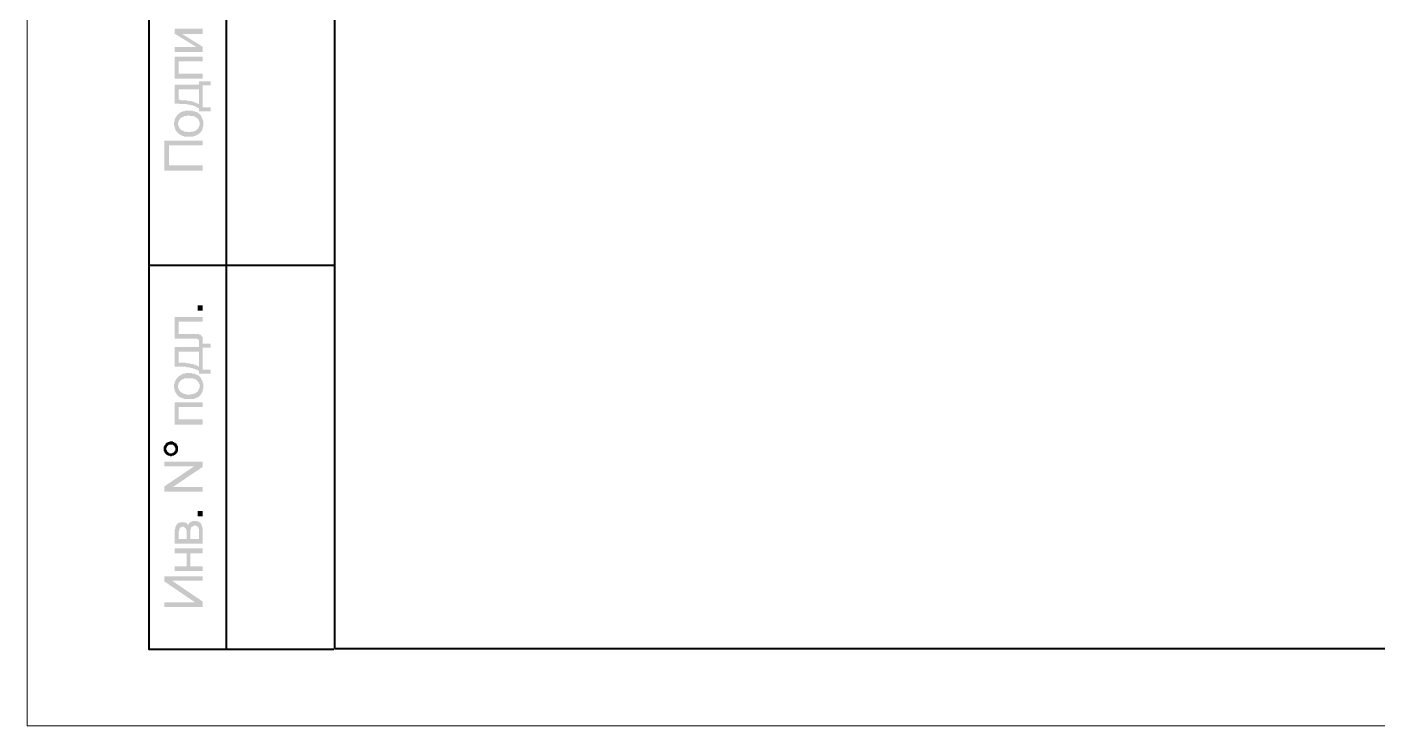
# Model space of a CAD drawing. Header units: millimetres. Extents: x -10178924 to 11692288, y -947381 to 58396.
# Drawn here: x 696874 to 705654, y -845976 to -841431 of the extents above; entities that cross this region are included whole.
import ezdxf

# ---------------------------------------------------------------- set-up
doc = ezdxf.new("R2010")
doc.units = ezdxf.units.MM
doc.layers.add('PDF _Ramka', color=7, linetype='Continuous')
doc.layers.add('PDF _Shtamp', color=7, linetype='Continuous')

msp = doc.modelspace()

# ---------------------------------------------------------------- hatches: boundary and pattern name
at = {"layer": 'PDF _Shtamp', "transparency": 33554559}
for points in [[(697834.7, -841594.2), (697834.7, -841560.4), (697974.4, -841560.4), (697834.7, -841475.7), (697834.7, -841441.9), (698016.7, -841441.9), (698016.7, -841475.7), (697881.2, -841475.7), (698016.7, -841560.4), (698016.7, -841594.2)], [(697834.7, -841767.8), (697834.7, -841623.9), (698016.7, -841623.9), (698016.7, -841653.5), (697860.1, -841653.5), (697860.1, -841733.9), (698016.7, -841733.9), (698016.7, -841767.8)], [(697766.9, -842364.7), (697766.9, -842170), (698016.7, -842170), (698016.7, -842199.6), (697796.6, -842199.6), (697796.6, -842330.9), (698016.7, -842330.9), (698016.7, -842364.7)], [(697834.7, -843456.9), (697834.7, -843317.2), (698016.7, -843317.2), (698016.7, -843346.9), (697860.1, -843346.9), (697860.1, -843427.3), (697953.2, -843427.3), (697957.4, -843427.3), (697961.7, -843427.3), (697965.9, -843427.3), (697970.1, -843427.3), (697974.4, -843427.3), (697978.6, -843427.3), (697982.8, -843427.3), (697982.8, -843427.3), (697987.1, -843427.3), (697987.1, -843427.3), (697991.3, -843427.3), (697991.3, -843431.5), (697995.5, -843431.5), (697999.8, -843431.5), (698004, -843431.5), (698004, -843435.8), (698008.2, -843435.8), (698008.2, -843440), (698008.2, -843440), (698012.5, -843444.2), (698012.5, -843444.2), (698016.7, -843448.5), (698016.7, -843452.7), (698016.7, -843456.9), (698016.7, -843456.9), (698016.7, -843461.2), (698016.7, -843465.4), (698016.7, -843465.4), (698016.7, -843469.6), (698016.7, -843473.9), (698016.7, -843478.1), (698016.7, -843482.3), (698016.7, -843482.3), (698016.7, -843486.6), (698016.7, -843490.8), (698016.7, -843490.8), (697991.3, -843490.8), (697991.3, -843478.1), (697991.3, -843473.9), (697991.3, -843469.6), (697991.3, -843465.4), (697987.1, -843465.4), (697987.1, -843465.4), (697987.1, -843461.2), (697982.8, -843461.2), (697982.8, -843461.2), (697982.8, -843461.2), (697978.6, -843456.9), (697978.6, -843456.9), (697974.4, -843456.9), (697970.1, -843456.9), (697965.9, -843456.9), (697961.7, -843456.9), (697953.2, -843456.9)], [(697834.7, -844015.7), (697834.7, -843871.8), (698016.7, -843871.8), (698016.7, -843901.4), (697860.1, -843901.4), (697860.1, -843981.9), (698016.7, -843981.9), (698016.7, -844015.7)], [(698016.7, -844451.8), (697767, -844451.8), (697767, -844417.9), (697961.7, -844286.7), (697767, -844286.7), (697767, -844257), (698016.7, -844257), (698016.7, -844290.9), (697822, -844422.1), (698016.7, -844422.1)], [(697834.7, -844968.2), (697834.7, -844938.6), (697910.9, -844938.6), (697910.9, -844853.9), (697834.7, -844853.9), (697834.7, -844820.1), (698016.7, -844820.1), (698016.7, -844853.9), (697936.3, -844853.9), (697936.3, -844938.6), (698016.7, -844938.6), (698016.7, -844968.2)], [(697766.9, -845201.1), (697766.9, -845171.4), (697965.9, -845171.4), (697766.9, -845036), (697766.9, -845002.1), (698016.7, -845002.1), (698016.7, -845031.7), (697817.7, -845031.7), (698016.7, -845167.2), (698016.7, -845201.1)]]:
    msp.add_hatch(color=256, dxfattribs=at).paths.add_polyline_path(points)
h = msp.add_hatch(color=256, dxfattribs=at)
h.paths.add_polyline_path([(697834.7, -841928.7), (697834.7, -841805.9), (697991.3, -841805.9), (697991.3, -841784.8), (698067.5, -841784.8), (698067.5, -841810.2), (698016.7, -841810.2), (698016.7, -841954.1), (698067.5, -841954.1), (698067.5, -841979.5), (697991.3, -841979.5), (697991.3, -841962.5), (697991.3, -841958.3), (697987.1, -841958.3), (697987.1, -841958.3), (697982.8, -841958.3), (697982.8, -841954.1), (697978.6, -841954.1), (697978.6, -841954.1), (697974.4, -841949.8), (697970.1, -841949.8), (697970.1, -841949.8), (697965.9, -841949.8), (697965.9, -841945.6), (697961.7, -841945.6), (697957.4, -841945.6), (697957.4, -841945.6), (697953.2, -841941.4), (697949, -841941.4), (697949, -841941.4), (697944.7, -841941.4), (697940.5, -841941.4), (697940.5, -841941.4), (697936.3, -841937.1), (697932, -841937.1), (697927.8, -841937.1), (697923.6, -841937.1), (697923.6, -841937.1), (697919.3, -841937.1), (697915.1, -841932.9), (697910.9, -841932.9), (697906.6, -841932.9), (697902.4, -841932.9), (697898.2, -841932.9), (697893.9, -841932.9), (697893.9, -841932.9), (697889.7, -841932.9), (697885.5, -841932.9), (697881.2, -841932.9), (697877, -841932.9), (697872.8, -841932.9), (697868.5, -841932.9), (697864.3, -841928.7), (697860.1, -841928.7), (697855.8, -841928.7), (697847.4, -841928.7), (697843.1, -841928.7), (697838.9, -841928.7), (697834.7, -841928.7)], flags=0)
h.paths.add_polyline_path([(697860.1, -841903.3), (697864.3, -841903.3), (697868.5, -841903.3), (697872.8, -841907.5), (697877, -841907.5), (697881.2, -841907.5), (697885.5, -841907.5), (697889.7, -841907.5), (697893.9, -841907.5), (697898.2, -841907.5), (697902.4, -841907.5), (697906.6, -841907.5), (697910.9, -841907.5), (697915.1, -841907.5), (697919.3, -841911.7), (697923.6, -841911.7), (697927.8, -841911.7), (697927.8, -841911.7), (697932, -841911.7), (697936.3, -841911.7), (697940.5, -841911.7), (697944.7, -841916), (697944.7, -841916), (697949, -841916), (697953.2, -841916), (697957.4, -841916), (697957.4, -841920.2), (697961.7, -841920.2), (697965.9, -841920.2), (697965.9, -841920.2), (697970.1, -841924.4), (697974.4, -841924.4), (697974.4, -841924.4), (697978.6, -841924.4), (697978.6, -841928.7), (697982.8, -841928.7), (697987.1, -841928.7), (697987.1, -841928.7), (697991.3, -841932.9), (697991.3, -841932.9), (697991.3, -841835.6), (697860.1, -841835.6)], flags=0)
h = msp.add_hatch(color=256, dxfattribs=at)
h.paths.add_polyline_path([(697927.8, -842144.6), (697923.6, -842144.6), (697919.3, -842144.6), (697915.1, -842144.6), (697910.9, -842144.6), (697906.6, -842144.6), (697902.4, -842144.6), (697898.2, -842144.6), (697893.9, -842140.3), (697893.9, -842140.3), (697889.7, -842140.3), (697885.5, -842140.3), (697881.2, -842136.1), (697881.2, -842136.1), (697877, -842136.1), (697872.8, -842136.1), (697872.8, -842131.9), (697868.5, -842131.9), (697864.3, -842127.6), (697864.3, -842127.6), (697860.1, -842127.6), (697860.1, -842123.4), (697855.8, -842123.4), (697855.8, -842119.2), (697851.6, -842119.2), (697851.6, -842114.9), (697847.4, -842114.9), (697847.4, -842110.7), (697847.4, -842110.7), (697843.1, -842106.5), (697843.1, -842102.3), (697838.9, -842102.3), (697838.9, -842098), (697838.9, -842093.8), (697834.7, -842089.6), (697834.7, -842089.6), (697834.7, -842085.3), (697834.7, -842081.1), (697834.7, -842076.9), (697830.4, -842072.6), (697830.4, -842072.6), (697830.4, -842068.4), (697830.4, -842064.2), (697830.4, -842059.9), (697830.4, -842059.9), (697830.4, -842055.7), (697830.4, -842051.5), (697830.4, -842047.2), (697830.4, -842047.2), (697834.7, -842043), (697834.7, -842038.8), (697834.7, -842034.5), (697834.7, -842030.3), (697834.7, -842030.3), (697838.9, -842026.1), (697838.9, -842021.8), (697838.9, -842021.8), (697843.1, -842017.6), (697843.1, -842013.4), (697847.4, -842013.4), (697847.4, -842009.1), (697847.4, -842004.9), (697851.6, -842004.9), (697855.8, -842000.7), (697855.8, -842000.7), (697860.1, -841996.4), (697860.1, -841996.4), (697864.3, -841992.2), (697864.3, -841992.2), (697868.5, -841988), (697872.8, -841988), (697872.8, -841988), (697877, -841983.7), (697881.2, -841983.7), (697881.2, -841983.7), (697885.5, -841979.5), (697889.7, -841979.5), (697893.9, -841979.5), (697893.9, -841979.5), (697898.2, -841979.5), (697902.4, -841975.3), (697906.6, -841975.3), (697910.9, -841975.3), (697915.1, -841975.3), (697919.3, -841975.3), (697919.3, -841975.3), (697923.6, -841975.3), (697927.8, -841975.3), (697932, -841975.3), (697936.3, -841975.3), (697940.5, -841975.3), (697944.7, -841975.3), (697949, -841975.3), (697949, -841975.3), (697953.2, -841979.5), (697957.4, -841979.5), (697961.7, -841979.5), (697965.9, -841979.5), (697965.9, -841979.5), (697970.1, -841983.7), (697974.4, -841983.7), (697974.4, -841983.7), (697978.6, -841983.7), (697978.6, -841983.7), (697982.8, -841988), (697982.8, -841988), (697987.1, -841992.2), (697991.3, -841992.2), (697991.3, -841996.4), (697995.5, -841996.4), (697999.8, -842000.7), (697999.8, -842000.7), (698004, -842004.9), (698004, -842009.1), (698008.2, -842009.1), (698008.2, -842013.4), (698008.2, -842017.6), (698012.5, -842017.6), (698012.5, -842021.8), (698012.5, -842026.1), (698016.7, -842030.3), (698016.7, -842030.3), (698016.7, -842034.5), (698016.7, -842038.8), (698020.9, -842043), (698020.9, -842047.2), (698020.9, -842047.2), (698020.9, -842051.5), (698020.9, -842055.7), (698020.9, -842059.9), (698020.9, -842059.9), (698020.9, -842064.2), (698020.9, -842068.4), (698020.9, -842072.6), (698020.9, -842072.6), (698020.9, -842076.9), (698016.7, -842081.1), (698016.7, -842085.3), (698016.7, -842089.6), (698016.7, -842089.6), (698016.7, -842093.8), (698012.5, -842098), (698012.5, -842102.3), (698012.5, -842102.3), (698008.2, -842106.5), (698008.2, -842110.7), (698004, -842110.7), (698004, -842114.9), (697999.8, -842114.9), (697999.8, -842119.2), (697995.5, -842123.4), (697995.5, -842123.4), (697995.5, -842123.4), (697991.3, -842123.4), (697991.3, -842127.6), (697987.1, -842127.6), (697982.8, -842131.9), (697982.8, -842131.9), (697978.6, -842131.9), (697974.4, -842136.1), (697974.4, -842136.1), (697970.1, -842136.1), (697965.9, -842140.3), (697965.9, -842140.3), (697961.7, -842140.3), (697957.4, -842140.3), (697953.2, -842144.6), (697949, -842144.6), (697944.7, -842144.6), (697944.7, -842144.6), (697940.5, -842144.6), (697936.3, -842144.6), (697932, -842144.6), (697927.8, -842144.6), (697927.8, -842144.6)], flags=0)
h.paths.add_polyline_path([(697927.8, -842114.9), (697932, -842114.9), (697936.3, -842114.9), (697940.5, -842114.9), (697940.5, -842110.7), (697944.7, -842110.7), (697949, -842110.7), (697953.2, -842110.7), (697957.4, -842110.7), (697957.4, -842110.7), (697961.7, -842106.5), (697965.9, -842106.5), (697970.1, -842106.5), (697970.1, -842102.3), (697974.4, -842102.3), (697974.4, -842102.3), (697978.6, -842098), (697978.6, -842098), (697982.8, -842093.8), (697982.8, -842093.8), (697987.1, -842089.6), (697987.1, -842089.6), (697987.1, -842085.3), (697991.3, -842081.1), (697991.3, -842081.1), (697991.3, -842076.9), (697995.5, -842072.6), (697995.5, -842068.4), (697995.5, -842068.4), (697995.5, -842064.2), (697995.5, -842059.9), (697995.5, -842055.7), (697995.5, -842051.5), (697995.5, -842051.5), (697995.5, -842047.2), (697991.3, -842043), (697991.3, -842038.8), (697991.3, -842038.8), (697987.1, -842034.5), (697987.1, -842030.3), (697982.8, -842030.3), (697982.8, -842026.1), (697978.6, -842021.8), (697978.6, -842021.8), (697974.4, -842021.8), (697974.4, -842017.6), (697970.1, -842017.6), (697970.1, -842017.6), (697965.9, -842013.4), (697961.7, -842013.4), (697961.7, -842013.4), (697957.4, -842009.1), (697953.2, -842009.1), (697949, -842009.1), (697944.7, -842009.1), (697944.7, -842009.1), (697940.5, -842009.1), (697936.3, -842009.1), (697932, -842009.1), (697927.8, -842004.9), (697923.6, -842004.9), (697919.3, -842004.9), (697915.1, -842009.1), (697910.9, -842009.1), (697910.9, -842009.1), (697906.6, -842009.1), (697902.4, -842009.1), (697898.2, -842009.1), (697893.9, -842009.1), (697893.9, -842013.4), (697889.7, -842013.4), (697885.5, -842013.4), (697885.5, -842017.6), (697881.2, -842017.6), (697877, -842017.6), (697877, -842021.8), (697872.8, -842021.8), (697872.8, -842026.1), (697868.5, -842026.1), (697868.5, -842030.3), (697864.3, -842034.5), (697864.3, -842034.5), (697860.1, -842038.8), (697860.1, -842043), (697860.1, -842043), (697860.1, -842047.2), (697855.8, -842051.5), (697855.8, -842055.7), (697855.8, -842055.7), (697855.8, -842059.9), (697855.8, -842064.2), (697855.8, -842068.4), (697855.8, -842068.4), (697860.1, -842072.6), (697860.1, -842076.9), (697860.1, -842081.1), (697860.1, -842081.1), (697864.3, -842085.3), (697864.3, -842089.6), (697868.5, -842089.6), (697868.5, -842093.8), (697872.8, -842098), (697872.8, -842098), (697877, -842098), (697877, -842102.3), (697881.2, -842102.3), (697885.5, -842106.5), (697885.5, -842106.5), (697889.7, -842106.5), (697893.9, -842106.5), (697893.9, -842110.7), (697898.2, -842110.7), (697902.4, -842110.7), (697906.6, -842110.7), (697910.9, -842110.7), (697915.1, -842114.9), (697915.1, -842114.9), (697919.3, -842114.9), (697923.6, -842114.9), (697927.8, -842114.9)], flags=0)
h = msp.add_hatch(color=256, dxfattribs=at)
h.paths.add_polyline_path([(697834.7, -843639), (697834.7, -843512), (697991.3, -843512), (697991.3, -843490.8), (698067.5, -843490.8), (698067.5, -843516.2), (698016.7, -843516.2), (698016.7, -843660.1), (698067.5, -843660.1), (698067.5, -843685.5), (697991.3, -843685.5), (697991.3, -843668.6), (697991.3, -843668.6), (697987.1, -843664.4), (697987.1, -843664.4), (697982.8, -843664.4), (697982.8, -843660.1), (697978.6, -843660.1), (697978.6, -843660.1), (697974.4, -843660.1), (697970.1, -843655.9), (697970.1, -843655.9), (697965.9, -843655.9), (697965.9, -843655.9), (697961.7, -843651.7), (697957.4, -843651.7), (697957.4, -843651.7), (697953.2, -843651.7), (697949, -843647.4), (697949, -843647.4), (697944.7, -843647.4), (697940.5, -843647.4), (697940.5, -843647.4), (697936.3, -843647.4), (697932, -843643.2), (697927.8, -843643.2), (697923.6, -843643.2), (697923.6, -843643.2), (697919.3, -843643.2), (697915.1, -843643.2), (697910.9, -843643.2), (697906.6, -843639), (697902.4, -843639), (697898.2, -843639), (697893.9, -843639), (697893.9, -843639), (697889.7, -843639), (697885.5, -843639), (697881.2, -843639), (697877, -843639), (697872.8, -843639), (697868.5, -843639), (697864.3, -843639), (697860.1, -843639), (697855.8, -843639), (697847.4, -843639), (697843.1, -843639), (697838.9, -843639), (697834.7, -843639)], flags=0)
h.paths.add_polyline_path([(697860.1, -843613.6), (697864.3, -843613.6), (697868.5, -843613.6), (697872.8, -843613.6), (697877, -843613.6), (697881.2, -843613.6), (697885.5, -843613.6), (697889.7, -843613.6), (697893.9, -843613.6), (697898.2, -843613.6), (697902.4, -843613.6), (697906.6, -843613.6), (697910.9, -843617.8), (697915.1, -843617.8), (697919.3, -843617.8), (697923.6, -843617.8), (697927.8, -843617.8), (697927.8, -843617.8), (697932, -843617.8), (697936.3, -843622), (697940.5, -843622), (697944.7, -843622), (697944.7, -843622), (697949, -843622), (697953.2, -843622), (697957.4, -843626.3), (697957.4, -843626.3), (697961.7, -843626.3), (697965.9, -843626.3), (697965.9, -843626.3), (697970.1, -843630.5), (697974.4, -843630.5), (697974.4, -843630.5), (697978.6, -843630.5), (697978.6, -843634.7), (697982.8, -843634.7), (697987.1, -843634.7), (697987.1, -843639), (697991.3, -843639), (697991.3, -843639), (697991.3, -843541.6), (697860.1, -843541.6)], flags=0)
h = msp.add_hatch(color=256, dxfattribs=at)
h.paths.add_polyline_path([(697927.8, -843850.6), (697923.6, -843850.6), (697919.3, -843850.6), (697915.1, -843850.6), (697910.9, -843850.6), (697906.6, -843850.6), (697902.4, -843850.6), (697898.2, -843850.6), (697893.9, -843850.6), (697893.9, -843846.4), (697889.7, -843846.4), (697885.5, -843846.4), (697881.2, -843846.4), (697881.2, -843842.2), (697877, -843842.2), (697872.8, -843842.2), (697872.8, -843837.9), (697868.5, -843837.9), (697864.3, -843837.9), (697864.3, -843833.7), (697860.1, -843833.7), (697860.1, -843829.5), (697855.8, -843829.5), (697855.8, -843825.2), (697851.6, -843825.2), (697851.6, -843825.2), (697847.4, -843821), (697847.4, -843816.8), (697847.4, -843816.8), (697843.1, -843812.5), (697843.1, -843808.3), (697838.9, -843808.3), (697838.9, -843804.1), (697838.9, -843799.8), (697834.7, -843799.8), (697834.7, -843795.6), (697834.7, -843791.4), (697834.7, -843787.1), (697834.7, -843782.9), (697830.4, -843782.9), (697830.4, -843778.7), (697830.4, -843774.4), (697830.4, -843770.2), (697830.4, -843766), (697830.4, -843766), (697830.4, -843761.7), (697830.4, -843757.5), (697830.4, -843757.5), (697830.4, -843753.3), (697834.7, -843749), (697834.7, -843744.8), (697834.7, -843740.6), (697834.7, -843740.6), (697834.7, -843736.3), (697838.9, -843732.1), (697838.9, -843727.9), (697838.9, -843727.9), (697843.1, -843723.6), (697843.1, -843719.4), (697847.4, -843719.4), (697847.4, -843715.2), (697847.4, -843715.2), (697851.6, -843710.9), (697855.8, -843706.7), (697855.8, -843706.7), (697860.1, -843702.5), (697860.1, -843702.5), (697864.3, -843698.2), (697864.3, -843698.2), (697868.5, -843698.2), (697872.8, -843694), (697872.8, -843694), (697877, -843689.8), (697881.2, -843689.8), (697881.2, -843689.8), (697885.5, -843689.8), (697889.7, -843685.5), (697893.9, -843685.5), (697893.9, -843685.5), (697898.2, -843685.5), (697902.4, -843685.5), (697906.6, -843681.3), (697910.9, -843681.3), (697915.1, -843681.3), (697919.3, -843681.3), (697919.3, -843681.3), (697923.6, -843681.3), (697927.8, -843681.3), (697932, -843681.3), (697936.3, -843681.3), (697940.5, -843681.3), (697944.7, -843681.3), (697949, -843685.5), (697949, -843685.5), (697953.2, -843685.5), (697957.4, -843685.5), (697961.7, -843685.5), (697965.9, -843685.5), (697965.9, -843689.8), (697970.1, -843689.8), (697974.4, -843689.8), (697974.4, -843689.8), (697978.6, -843694), (697978.6, -843694), (697982.8, -843694), (697982.8, -843694), (697987.1, -843698.2), (697991.3, -843698.2), (697991.3, -843702.5), (697995.5, -843702.5), (697999.8, -843706.7), (697999.8, -843710.9), (698004, -843710.9), (698004, -843715.2), (698008.2, -843719.4), (698008.2, -843719.4), (698008.2, -843723.6), (698012.5, -843727.9), (698012.5, -843727.9), (698012.5, -843732.1), (698016.7, -843736.3), (698016.7, -843740.6), (698016.7, -843740.6), (698016.7, -843744.8), (698020.9, -843749), (698020.9, -843753.3), (698020.9, -843757.5), (698020.9, -843757.5), (698020.9, -843761.7), (698020.9, -843766), (698020.9, -843766), (698020.9, -843770.2), (698020.9, -843774.4), (698020.9, -843778.7), (698020.9, -843782.9), (698020.9, -843787.1), (698016.7, -843787.1), (698016.7, -843791.4), (698016.7, -843795.6), (698016.7, -843799.8), (698016.7, -843799.8), (698012.5, -843804.1), (698012.5, -843808.3), (698012.5, -843808.3), (698008.2, -843812.5), (698008.2, -843816.8), (698004, -843816.8), (698004, -843821), (697999.8, -843825.2), (697999.8, -843825.2), (697995.5, -843829.5), (697995.5, -843829.5), (697995.5, -843829.5), (697991.3, -843833.7), (697991.3, -843833.7), (697987.1, -843837.9), (697982.8, -843837.9), (697982.8, -843837.9), (697978.6, -843842.2), (697974.4, -843842.2), (697974.4, -843842.2), (697970.1, -843846.4), (697965.9, -843846.4), (697965.9, -843846.4), (697961.7, -843846.4), (697957.4, -843850.6), (697953.2, -843850.6), (697949, -843850.6), (697944.7, -843850.6), (697944.7, -843850.6), (697940.5, -843850.6), (697936.3, -843850.6), (697932, -843850.6), (697927.8, -843850.6), (697927.8, -843850.6)], flags=0)
h.paths.add_polyline_path([(697927.8, -843821), (697932, -843821), (697936.3, -843821), (697940.5, -843821), (697940.5, -843821), (697944.7, -843816.8), (697949, -843816.8), (697953.2, -843816.8), (697957.4, -843816.8), (697957.4, -843816.8), (697961.7, -843812.5), (697965.9, -843812.5), (697970.1, -843812.5), (697970.1, -843812.5), (697974.4, -843808.3), (697974.4, -843808.3), (697978.6, -843804.1), (697978.6, -843804.1), (697982.8, -843804.1), (697982.8, -843799.8), (697987.1, -843795.6), (697987.1, -843795.6), (697987.1, -843791.4), (697991.3, -843787.1), (697991.3, -843787.1), (697991.3, -843782.9), (697995.5, -843778.7), (697995.5, -843778.7), (697995.5, -843774.4), (697995.5, -843770.2), (697995.5, -843766), (697995.5, -843761.7), (697995.5, -843761.7), (697995.5, -843757.5), (697995.5, -843753.3), (697991.3, -843749), (697991.3, -843749), (697991.3, -843744.8), (697987.1, -843740.6), (697987.1, -843740.6), (697982.8, -843736.3), (697982.8, -843732.1), (697978.6, -843732.1), (697978.6, -843727.9), (697974.4, -843727.9), (697974.4, -843723.6), (697970.1, -843723.6), (697970.1, -843723.6), (697965.9, -843719.4), (697961.7, -843719.4), (697961.7, -843719.4), (697957.4, -843719.4), (697953.2, -843715.2), (697949, -843715.2), (697944.7, -843715.2), (697944.7, -843715.2), (697940.5, -843715.2), (697936.3, -843715.2), (697932, -843715.2), (697927.8, -843715.2), (697923.6, -843715.2), (697919.3, -843715.2), (697915.1, -843715.2), (697910.9, -843715.2), (697910.9, -843715.2), (697906.6, -843715.2), (697902.4, -843715.2), (697898.2, -843715.2), (697893.9, -843719.4), (697893.9, -843719.4), (697889.7, -843719.4), (697885.5, -843719.4), (697885.5, -843723.6), (697881.2, -843723.6), (697877, -843723.6), (697877, -843727.9), (697872.8, -843727.9), (697872.8, -843732.1), (697868.5, -843732.1), (697868.5, -843736.3), (697864.3, -843740.6), (697864.3, -843740.6), (697860.1, -843744.8), (697860.1, -843749), (697860.1, -843749), (697860.1, -843753.3), (697855.8, -843757.5), (697855.8, -843761.7), (697855.8, -843766), (697855.8, -843766), (697855.8, -843770.2), (697855.8, -843774.4), (697855.8, -843778.7), (697860.1, -843778.7), (697860.1, -843782.9), (697860.1, -843787.1), (697860.1, -843791.4), (697864.3, -843791.4), (697864.3, -843795.6), (697868.5, -843799.8), (697868.5, -843799.8), (697872.8, -843804.1), (697872.8, -843804.1), (697877, -843808.3), (697877, -843808.3), (697881.2, -843808.3), (697885.5, -843812.5), (697885.5, -843812.5), (697889.7, -843812.5), (697893.9, -843816.8), (697893.9, -843816.8), (697898.2, -843816.8), (697902.4, -843816.8), (697906.6, -843816.8), (697910.9, -843821), (697915.1, -843821), (697915.1, -843821), (697919.3, -843821), (697923.6, -843821), (697927.8, -843821)], flags=0)
h = msp.add_hatch(color=256, dxfattribs=at)
h.paths.add_polyline_path([(697809.3, -844223.2), (697805, -844223.2), (697800.8, -844218.9), (697800.8, -844218.9), (697796.6, -844218.9), (697792.3, -844218.9), (697788.1, -844218.9), (697788.1, -844214.7), (697783.9, -844214.7), (697779.6, -844210.5), (697779.6, -844210.5), (697775.4, -844206.2), (697775.4, -844206.2), (697771.2, -844202), (697771.2, -844197.8), (697766.9, -844197.8), (697766.9, -844193.5), (697766.9, -844189.3), (697762.7, -844189.3), (697762.7, -844185.1), (697762.7, -844180.8), (697762.7, -844176.6), (697762.7, -844172.4), (697762.7, -844172.4), (697762.7, -844168.1), (697762.7, -844163.9), (697762.7, -844159.7), (697766.9, -844155.4), (697766.9, -844155.4), (697766.9, -844151.2), (697771.2, -844147), (697771.2, -844147), (697775.4, -844142.7), (697775.4, -844138.5), (697779.6, -844138.5), (697779.6, -844134.3), (697783.9, -844134.3), (697788.1, -844134.3), (697788.1, -844130), (697792.3, -844130), (697796.6, -844130), (697800.8, -844125.8), (697800.8, -844125.8), (697805, -844125.8), (697809.3, -844125.8), (697813.5, -844125.8), (697817.7, -844125.8), (697822, -844125.8), (697822, -844130), (697826.2, -844130), (697830.4, -844130), (697830.4, -844134.3), (697834.7, -844134.3), (697838.9, -844134.3), (697838.9, -844138.5), (697843.1, -844138.5), (697847.4, -844142.7), (697847.4, -844147), (697851.6, -844147), (697851.6, -844151.2), (697851.6, -844155.4), (697855.8, -844155.4), (697855.8, -844159.7), (697855.8, -844163.9), (697855.8, -844168.1), (697855.8, -844172.4), (697855.8, -844172.4), (697855.8, -844176.6), (697855.8, -844180.8), (697855.8, -844185.1), (697855.8, -844189.3), (697855.8, -844189.3), (697851.6, -844193.5), (697851.6, -844197.8), (697851.6, -844197.8), (697847.4, -844202), (697847.4, -844206.2), (697843.1, -844206.2), (697838.9, -844210.5), (697838.9, -844210.5), (697834.7, -844214.7), (697830.4, -844214.7), (697830.4, -844218.9), (697826.2, -844218.9), (697822, -844218.9), (697822, -844218.9), (697817.7, -844218.9), (697813.5, -844223.2), (697809.3, -844223.2)], flags=0)
h.paths.add_polyline_path([(697809.3, -844202), (697813.5, -844202), (697817.7, -844202), (697817.7, -844202), (697822, -844197.8), (697826.2, -844197.8), (697826.2, -844197.8), (697830.4, -844193.5), (697830.4, -844193.5), (697834.7, -844189.3), (697834.7, -844185.1), (697838.9, -844185.1), (697838.9, -844180.8), (697838.9, -844176.6), (697838.9, -844172.4), (697838.9, -844172.4), (697838.9, -844168.1), (697834.7, -844163.9), (697834.7, -844159.7), (697834.7, -844159.7), (697830.4, -844155.4), (697830.4, -844155.4), (697826.2, -844151.2), (697826.2, -844151.2), (697822, -844147), (697817.7, -844147), (697813.5, -844147), (697813.5, -844147), (697809.3, -844147), (697805, -844147), (697800.8, -844147), (697800.8, -844147), (697796.6, -844147), (697792.3, -844151.2), (697792.3, -844151.2), (697788.1, -844155.4), (697788.1, -844155.4), (697783.9, -844159.7), (697783.9, -844163.9), (697783.9, -844163.9), (697779.6, -844168.1), (697779.6, -844172.4), (697779.6, -844172.4), (697779.6, -844176.6), (697779.6, -844180.8), (697783.9, -844185.1), (697783.9, -844185.1), (697783.9, -844189.3), (697788.1, -844193.5), (697788.1, -844193.5), (697792.3, -844197.8), (697796.6, -844197.8), (697796.6, -844202), (697800.8, -844202), (697805, -844202), (697809.3, -844202), (697809.3, -844202)], flags=0)
h = msp.add_hatch(color=256, dxfattribs=at)
h.paths.add_polyline_path([(697834.7, -844790.4), (697834.7, -844718.5), (697834.7, -844714.2), (697834.7, -844710), (697834.7, -844705.8), (697834.7, -844701.5), (697834.7, -844697.3), (697834.7, -844697.3), (697838.9, -844693.1), (697838.9, -844688.8), (697838.9, -844684.6), (697838.9, -844684.6), (697838.9, -844680.4), (697838.9, -844680.4), (697843.1, -844676.1), (697843.1, -844676.1), (697843.1, -844671.9), (697847.4, -844667.7), (697847.4, -844667.7), (697851.6, -844663.4), (697851.6, -844659.2), (697855.8, -844659.2), (697860.1, -844655), (697860.1, -844655), (697864.3, -844655), (697868.5, -844650.7), (697872.8, -844650.7), (697872.8, -844650.7), (697877, -844650.7), (697881.2, -844650.7), (697885.5, -844650.7), (697885.5, -844650.7), (697889.7, -844650.7), (697893.9, -844650.7), (697898.2, -844650.7), (697902.4, -844650.7), (697902.4, -844655), (697906.6, -844655), (697910.9, -844655), (697910.9, -844659.2), (697915.1, -844659.2), (697915.1, -844663.4), (697919.3, -844667.7), (697919.3, -844667.7), (697923.6, -844671.9), (697923.6, -844667.7), (697923.6, -844663.4), (697927.8, -844663.4), (697927.8, -844659.2), (697932, -844655), (697932, -844655), (697936.3, -844650.7), (697936.3, -844650.7), (697940.5, -844646.5), (697944.7, -844646.5), (697949, -844646.5), (697949, -844642.3), (697953.2, -844642.3), (697957.4, -844642.3), (697961.7, -844642.3), (697965.9, -844642.3), (697965.9, -844642.3), (697970.1, -844642.3), (697974.4, -844642.3), (697978.6, -844642.3), (697978.6, -844642.3), (697982.8, -844646.5), (697987.1, -844646.5), (697991.3, -844646.5), (697991.3, -844650.7), (697995.5, -844650.7), (697999.8, -844655), (697999.8, -844655), (698004, -844659.2), (698004, -844659.2), (698004, -844663.4), (698008.2, -844663.4), (698008.2, -844667.7), (698008.2, -844671.9), (698012.5, -844671.9), (698012.5, -844676.1), (698012.5, -844680.4), (698012.5, -844684.6), (698016.7, -844684.6), (698016.7, -844688.8), (698016.7, -844693.1), (698016.7, -844697.3), (698016.7, -844701.5), (698016.7, -844705.8), (698016.7, -844710), (698016.7, -844790.4)], flags=0)
h.paths.add_polyline_path([(697910.9, -844760.8), (697910.9, -844726.9), (697910.9, -844722.7), (697910.9, -844718.5), (697910.9, -844714.2), (697910.9, -844710), (697910.9, -844705.8), (697910.9, -844705.8), (697910.9, -844701.5), (697910.9, -844701.5), (697906.6, -844697.3), (697906.6, -844693.1), (697906.6, -844693.1), (697902.4, -844688.8), (697902.4, -844688.8), (697898.2, -844684.6), (697893.9, -844684.6), (697893.9, -844680.4), (697889.7, -844680.4), (697885.5, -844680.4), (697881.2, -844680.4), (697881.2, -844680.4), (697877, -844684.6), (697872.8, -844684.6), (697868.5, -844684.6), (697868.5, -844688.8), (697868.5, -844693.1), (697868.5, -844693.1), (697864.3, -844693.1), (697864.3, -844697.3), (697864.3, -844697.3), (697864.3, -844701.5), (697864.3, -844705.8), (697860.1, -844710), (697860.1, -844710), (697860.1, -844714.2), (697860.1, -844718.5), (697860.1, -844722.7), (697860.1, -844726.9), (697860.1, -844760.8)], flags=0)
h.paths.add_polyline_path([(697991.3, -844760.8), (697991.3, -844718.5), (697991.3, -844714.2), (697991.3, -844710), (697991.3, -844705.8), (697991.3, -844701.5), (697991.3, -844697.3), (697991.3, -844693.1), (697987.1, -844693.1), (697987.1, -844688.8), (697987.1, -844688.8), (697987.1, -844684.6), (697987.1, -844684.6), (697982.8, -844680.4), (697982.8, -844680.4), (697978.6, -844676.1), (697974.4, -844676.1), (697974.4, -844676.1), (697970.1, -844671.9), (697965.9, -844671.9), (697965.9, -844671.9), (697961.7, -844671.9), (697957.4, -844676.1), (697953.2, -844676.1), (697953.2, -844676.1), (697949, -844680.4), (697949, -844680.4), (697944.7, -844680.4), (697944.7, -844684.6), (697940.5, -844684.6), (697940.5, -844688.8), (697940.5, -844693.1), (697940.5, -844693.1), (697940.5, -844697.3), (697936.3, -844697.3), (697936.3, -844701.5), (697936.3, -844705.8), (697936.3, -844710), (697936.3, -844714.2), (697936.3, -844718.5), (697936.3, -844722.7), (697936.3, -844722.7), (697936.3, -844760.8)], flags=0)

# ---------------------------------------------------------------- linework, layer by layer
at = {"layer": 'PDF _Ramka', "lineweight": 20}
msp.add_lwpolyline([(815763.5, -845975.8), (815763.5, -761883.4), (696874.3, -761883.4), (696874.3, -845975.8)], close=True, dxfattribs=at)
at = {"layer": 'PDF _Ramka', "lineweight": 40}
msp.add_lwpolyline([(815263.9, -762379.5), (698872.3, -762379.5), (698872.3, -845472.9), (815263.9, -845472.9)], close=True, dxfattribs=at)
for points in [[(697665.3, -836979.9), (697665.3, -845475.9), (698867.6, -845475.9)], [(698169.1, -836979.9), (698169.1, -845475.9)], [(697665.3, -842978.6), (698867.6, -842978.6)]]:
    msp.add_lwpolyline(points, dxfattribs=at)
at = {"layer": 'PDF _Shtamp', "lineweight": 5, "transparency": 33554559}
for points in [[(698016.7, -843274.9), (697982.8, -843274.9), (698016.7, -843241), (697982.8, -843241)], [(698016.7, -844612.6), (697982.8, -844612.6), (698016.7, -844578.8), (697982.8, -844578.8)]]:
    msp.add_solid(points, dxfattribs=at)

doc.saveas('drawing.dxf')
